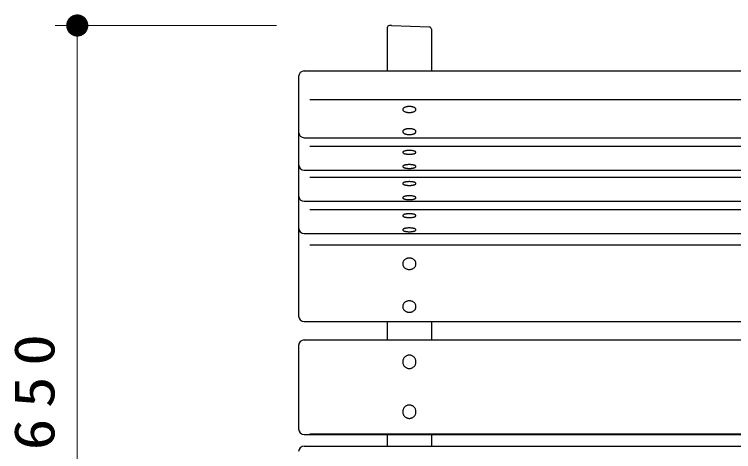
# Model space of a CAD drawing. Units: millimetres on the paper, scale 1:20. Extents: x -365 to 0, y -26 to 257.
# Drawn here: x -314.69 to -282.2, y 212.38 to 232.1 of the extents above; entities that cross this region are included whole.
import ezdxf

# ---------------------------------------------------------------- set-up
doc = ezdxf.new("R2010")
doc.units = ezdxf.units.MM
doc.layers.add('LY_1', color=7, linetype='Continuous', lineweight=25)
doc.styles.add('ＭＳ ゴシック', font='')
doc.styles.get('ＭＳ ゴシック').set_extended_font_data('MS Gothic')

# ---------------------------------------------------------------- blocks, each defined once
blk = doc.blocks.new('filled_dot')
at = {"color": 0, "linetype": 'Continuous', "lineweight": -2, "const_width": 1.25}
blk.add_lwpolyline([(-0.625, 0, 1), (0.625, 0, 1)], format="xyb", close=True, dxfattribs=at)

msp = doc.modelspace()

# ---------------------------------------------------------------- linework, layer by layer
at = {"layer": 'LY_1', "lineweight": 13}
for p, q in [((-302.846, 231.598), (-312.846, 231.598)), ((-311.846, 198.983), (-311.846, 231.598))]:
    msp.add_line(p, q, dxfattribs=at)
at = {"layer": 'LY_1'}
for p, q in [((-297.846, 231.494), (-297.846, 229.545)), ((-297.646, 231.599), (-297.75, 231.595)), ((-297.646, 231.599), (-295.942, 231.531)), ((-295.846, 231.43), (-295.846, 229.545)), ((-301.596, 229.545), (-212.096, 229.545)), ((-301.846, 229.295), (-301.846, 218.491)), ((-301.346, 228.252), (-212.346, 228.252)), ((-301.596, 226.537), (-212.096, 226.537)), ((-301.346, 226.159), (-212.346, 226.159)), ((-301.596, 225.073), (-212.096, 225.073)), ((-301.346, 224.752), (-212.346, 224.752)), ((-301.596, 223.666), (-212.096, 223.666)), ((-301.346, 223.303), (-212.346, 223.303)), ((-301.596, 222.216), (-212.096, 222.216)), ((-301.346, 221.71), (-212.346, 221.71)), ((-301.596, 218.241), (-212.096, 218.241)), ((-297.846, 218.241), (-297.846, 217.412)), ((-295.846, 218.241), (-295.846, 217.412)), ((-301.596, 217.412), (-212.096, 217.412)), ((-301.846, 217.162), (-301.846, 213.396)), ((-301.596, 213.146), (-212.096, 213.146)), ((-301.346, 213.174), (-212.346, 213.174)), ((-297.846, 213.146), (-297.846, 212.625)), ((-295.846, 213.146), (-295.846, 212.625)), ((-301.596, 212.625), (-212.096, 212.625))]:
    msp.add_line(p, q, dxfattribs=at)
for points in [[(-296.546, 227.808), (-296.547, 227.82), (-296.55, 227.831), (-296.556, 227.843), (-296.564, 227.854), (-296.574, 227.864), (-296.586, 227.875), (-296.6, 227.884), (-296.616, 227.894), (-296.634, 227.902), (-296.653, 227.91), (-296.674, 227.917), (-296.696, 227.923), (-296.719, 227.929), (-296.743, 227.933), (-296.768, 227.937), (-296.794, 227.939), (-296.82, 227.941), (-296.846, 227.941), (-296.872, 227.941), (-296.898, 227.939), (-296.924, 227.937), (-296.949, 227.933), (-296.973, 227.929), (-296.996, 227.923), (-297.018, 227.917), (-297.039, 227.91), (-297.058, 227.902), (-297.076, 227.894), (-297.092, 227.884), (-297.106, 227.875), (-297.118, 227.864), (-297.128, 227.854), (-297.136, 227.843), (-297.141, 227.831), (-297.145, 227.82), (-297.146, 227.808), (-297.145, 227.797), (-297.141, 227.785), (-297.136, 227.774), (-297.128, 227.763), (-297.118, 227.752), (-297.106, 227.742), (-297.092, 227.732), (-297.076, 227.723), (-297.058, 227.714), (-297.039, 227.706), (-297.018, 227.699), (-296.996, 227.693), (-296.973, 227.688), (-296.949, 227.683), (-296.924, 227.68), (-296.898, 227.677), (-296.872, 227.676), (-296.846, 227.675), (-296.82, 227.676), (-296.794, 227.677), (-296.768, 227.68), (-296.743, 227.683), (-296.719, 227.688), (-296.696, 227.693), (-296.674, 227.699), (-296.653, 227.706), (-296.634, 227.714), (-296.616, 227.723), (-296.6, 227.732), (-296.586, 227.742), (-296.574, 227.752), (-296.564, 227.763), (-296.556, 227.774), (-296.55, 227.785), (-296.547, 227.797)], [(-296.546, 226.81), (-296.547, 226.822), (-296.55, 226.833), (-296.556, 226.845), (-296.564, 226.856), (-296.574, 226.866), (-296.586, 226.877), (-296.6, 226.887), (-296.616, 226.896), (-296.634, 226.904), (-296.653, 226.912), (-296.674, 226.919), (-296.696, 226.925), (-296.719, 226.931), (-296.743, 226.935), (-296.768, 226.939), (-296.794, 226.941), (-296.82, 226.943), (-296.846, 226.943), (-296.872, 226.943), (-296.898, 226.941), (-296.924, 226.939), (-296.949, 226.935), (-296.973, 226.931), (-296.996, 226.925), (-297.018, 226.919), (-297.039, 226.912), (-297.058, 226.904), (-297.076, 226.896), (-297.092, 226.887), (-297.106, 226.877), (-297.118, 226.866), (-297.128, 226.856), (-297.136, 226.845), (-297.141, 226.833), (-297.145, 226.822), (-297.146, 226.81), (-297.145, 226.799), (-297.141, 226.787), (-297.136, 226.776), (-297.128, 226.765), (-297.118, 226.754), (-297.106, 226.744), (-297.092, 226.734), (-297.076, 226.725), (-297.058, 226.716), (-297.039, 226.708), (-297.018, 226.701), (-296.996, 226.695), (-296.973, 226.69), (-296.949, 226.685), (-296.924, 226.682), (-296.898, 226.679), (-296.872, 226.678), (-296.846, 226.677), (-296.82, 226.678), (-296.794, 226.679), (-296.768, 226.682), (-296.743, 226.685), (-296.719, 226.69), (-296.696, 226.695), (-296.674, 226.701), (-296.653, 226.708), (-296.634, 226.716), (-296.616, 226.725), (-296.6, 226.734), (-296.586, 226.744), (-296.574, 226.754), (-296.564, 226.765), (-296.556, 226.776), (-296.55, 226.787), (-296.547, 226.799)], [(-296.546, 225.875), (-296.547, 225.883), (-296.55, 225.89), (-296.556, 225.897), (-296.564, 225.904), (-296.574, 225.911), (-296.586, 225.918), (-296.6, 225.924), (-296.616, 225.93), (-296.634, 225.935), (-296.653, 225.941), (-296.674, 225.945), (-296.696, 225.949), (-296.719, 225.952), (-296.743, 225.955), (-296.768, 225.958), (-296.794, 225.959), (-296.82, 225.96), (-296.846, 225.96), (-296.872, 225.96), (-296.898, 225.959), (-296.924, 225.958), (-296.949, 225.955), (-296.973, 225.952), (-296.996, 225.949), (-297.018, 225.945), (-297.039, 225.941), (-297.058, 225.935), (-297.076, 225.93), (-297.092, 225.924), (-297.106, 225.918), (-297.118, 225.911), (-297.128, 225.904), (-297.136, 225.897), (-297.141, 225.89), (-297.145, 225.883), (-297.146, 225.875), (-297.145, 225.868), (-297.141, 225.86), (-297.136, 225.853), (-297.128, 225.846), (-297.118, 225.839), (-297.106, 225.833), (-297.092, 225.826), (-297.076, 225.82), (-297.058, 225.815), (-297.039, 225.81), (-297.018, 225.805), (-296.996, 225.801), (-296.973, 225.798), (-296.949, 225.795), (-296.924, 225.793), (-296.898, 225.791), (-296.872, 225.79), (-296.846, 225.79), (-296.82, 225.79), (-296.794, 225.791), (-296.768, 225.793), (-296.743, 225.795), (-296.719, 225.798), (-296.696, 225.801), (-296.674, 225.805), (-296.653, 225.81), (-296.634, 225.815), (-296.616, 225.82), (-296.6, 225.826), (-296.586, 225.833), (-296.574, 225.839), (-296.564, 225.846), (-296.556, 225.853), (-296.55, 225.86), (-296.547, 225.868)], [(-296.546, 225.236), (-296.547, 225.243), (-296.55, 225.25), (-296.556, 225.258), (-296.564, 225.265), (-296.574, 225.272), (-296.586, 225.278), (-296.6, 225.285), (-296.616, 225.29), (-296.634, 225.296), (-296.653, 225.301), (-296.674, 225.306), (-296.696, 225.31), (-296.719, 225.313), (-296.743, 225.316), (-296.768, 225.318), (-296.794, 225.32), (-296.82, 225.321), (-296.846, 225.321), (-296.872, 225.321), (-296.898, 225.32), (-296.924, 225.318), (-296.949, 225.316), (-296.973, 225.313), (-296.996, 225.31), (-297.018, 225.306), (-297.039, 225.301), (-297.058, 225.296), (-297.076, 225.29), (-297.092, 225.285), (-297.106, 225.278), (-297.118, 225.272), (-297.128, 225.265), (-297.136, 225.258), (-297.141, 225.25), (-297.145, 225.243), (-297.146, 225.236), (-297.145, 225.228), (-297.141, 225.221), (-297.136, 225.214), (-297.128, 225.207), (-297.118, 225.2), (-297.106, 225.193), (-297.092, 225.187), (-297.076, 225.181), (-297.058, 225.175), (-297.039, 225.17), (-297.018, 225.166), (-296.996, 225.162), (-296.973, 225.158), (-296.949, 225.156), (-296.924, 225.153), (-296.898, 225.152), (-296.872, 225.151), (-296.846, 225.15), (-296.82, 225.151), (-296.794, 225.152), (-296.768, 225.153), (-296.743, 225.156), (-296.719, 225.158), (-296.696, 225.162), (-296.674, 225.166), (-296.653, 225.17), (-296.634, 225.175), (-296.616, 225.181), (-296.6, 225.187), (-296.586, 225.193), (-296.574, 225.2), (-296.564, 225.207), (-296.556, 225.214), (-296.55, 225.221), (-296.547, 225.228)], [(-296.546, 224.468), (-296.547, 224.476), (-296.55, 224.483), (-296.556, 224.49), (-296.564, 224.497), (-296.574, 224.504), (-296.586, 224.511), (-296.6, 224.517), (-296.616, 224.523), (-296.634, 224.529), (-296.653, 224.534), (-296.674, 224.538), (-296.696, 224.542), (-296.719, 224.546), (-296.743, 224.548), (-296.768, 224.551), (-296.794, 224.552), (-296.82, 224.553), (-296.846, 224.554), (-296.872, 224.553), (-296.898, 224.552), (-296.924, 224.551), (-296.949, 224.548), (-296.973, 224.546), (-296.996, 224.542), (-297.018, 224.538), (-297.039, 224.534), (-297.058, 224.529), (-297.076, 224.523), (-297.092, 224.517), (-297.106, 224.511), (-297.118, 224.504), (-297.128, 224.497), (-297.136, 224.49), (-297.141, 224.483), (-297.145, 224.476), (-297.146, 224.468), (-297.145, 224.461), (-297.141, 224.453), (-297.136, 224.446), (-297.128, 224.439), (-297.118, 224.432), (-297.106, 224.426), (-297.092, 224.419), (-297.076, 224.413), (-297.058, 224.408), (-297.039, 224.403), (-297.018, 224.398), (-296.996, 224.394), (-296.973, 224.391), (-296.949, 224.388), (-296.924, 224.386), (-296.898, 224.384), (-296.872, 224.383), (-296.846, 224.383), (-296.82, 224.383), (-296.794, 224.384), (-296.768, 224.386), (-296.743, 224.388), (-296.719, 224.391), (-296.696, 224.394), (-296.674, 224.398), (-296.653, 224.403), (-296.634, 224.408), (-296.616, 224.413), (-296.6, 224.419), (-296.586, 224.426), (-296.574, 224.432), (-296.564, 224.439), (-296.556, 224.446), (-296.55, 224.453), (-296.547, 224.461)], [(-296.546, 223.829), (-296.547, 223.836), (-296.55, 223.844), (-296.556, 223.851), (-296.564, 223.858), (-296.574, 223.865), (-296.586, 223.871), (-296.6, 223.878), (-296.616, 223.884), (-296.634, 223.889), (-296.653, 223.894), (-296.674, 223.899), (-296.696, 223.903), (-296.719, 223.906), (-296.743, 223.909), (-296.768, 223.911), (-296.794, 223.913), (-296.82, 223.914), (-296.846, 223.914), (-296.872, 223.914), (-296.898, 223.913), (-296.924, 223.911), (-296.949, 223.909), (-296.973, 223.906), (-296.996, 223.903), (-297.018, 223.899), (-297.039, 223.894), (-297.058, 223.889), (-297.076, 223.884), (-297.092, 223.878), (-297.106, 223.871), (-297.118, 223.865), (-297.128, 223.858), (-297.136, 223.851), (-297.141, 223.844), (-297.145, 223.836), (-297.146, 223.829), (-297.145, 223.821), (-297.141, 223.814), (-297.136, 223.807), (-297.128, 223.8), (-297.118, 223.793), (-297.106, 223.786), (-297.092, 223.78), (-297.076, 223.774), (-297.058, 223.768), (-297.039, 223.763), (-297.018, 223.759), (-296.996, 223.755), (-296.973, 223.751), (-296.949, 223.749), (-296.924, 223.746), (-296.898, 223.745), (-296.872, 223.744), (-296.846, 223.743), (-296.82, 223.744), (-296.794, 223.745), (-296.768, 223.746), (-296.743, 223.749), (-296.719, 223.751), (-296.696, 223.755), (-296.674, 223.759), (-296.653, 223.763), (-296.634, 223.768), (-296.616, 223.774), (-296.6, 223.78), (-296.586, 223.786), (-296.574, 223.793), (-296.564, 223.8), (-296.556, 223.807), (-296.55, 223.814), (-296.547, 223.821)], [(-296.546, 223.019), (-296.547, 223.026), (-296.55, 223.033), (-296.556, 223.041), (-296.564, 223.048), (-296.574, 223.055), (-296.586, 223.061), (-296.6, 223.068), (-296.616, 223.073), (-296.634, 223.079), (-296.653, 223.084), (-296.674, 223.089), (-296.696, 223.093), (-296.719, 223.096), (-296.743, 223.099), (-296.768, 223.101), (-296.794, 223.103), (-296.82, 223.104), (-296.846, 223.104), (-296.872, 223.104), (-296.898, 223.103), (-296.924, 223.101), (-296.949, 223.099), (-296.973, 223.096), (-296.996, 223.093), (-297.018, 223.089), (-297.039, 223.084), (-297.058, 223.079), (-297.076, 223.073), (-297.092, 223.068), (-297.106, 223.061), (-297.118, 223.055), (-297.128, 223.048), (-297.136, 223.041), (-297.141, 223.033), (-297.145, 223.026), (-297.146, 223.019), (-297.145, 223.011), (-297.141, 223.004), (-297.136, 222.997), (-297.128, 222.99), (-297.118, 222.983), (-297.106, 222.976), (-297.092, 222.97), (-297.076, 222.964), (-297.058, 222.958), (-297.039, 222.953), (-297.018, 222.949), (-296.996, 222.945), (-296.973, 222.941), (-296.949, 222.939), (-296.924, 222.936), (-296.898, 222.935), (-296.872, 222.934), (-296.846, 222.933), (-296.82, 222.934), (-296.794, 222.935), (-296.768, 222.936), (-296.743, 222.939), (-296.719, 222.941), (-296.696, 222.945), (-296.674, 222.949), (-296.653, 222.953), (-296.634, 222.958), (-296.616, 222.964), (-296.6, 222.97), (-296.586, 222.976), (-296.574, 222.983), (-296.564, 222.99), (-296.556, 222.997), (-296.55, 223.004), (-296.547, 223.011)], [(-296.546, 222.379), (-296.547, 222.387), (-296.55, 222.394), (-296.556, 222.401), (-296.564, 222.408), (-296.574, 222.415), (-296.586, 222.422), (-296.6, 222.428), (-296.616, 222.434), (-296.634, 222.439), (-296.653, 222.444), (-296.674, 222.449), (-296.696, 222.453), (-296.719, 222.456), (-296.743, 222.459), (-296.768, 222.462), (-296.794, 222.463), (-296.82, 222.464), (-296.846, 222.464), (-296.872, 222.464), (-296.898, 222.463), (-296.924, 222.462), (-296.949, 222.459), (-296.973, 222.456), (-296.996, 222.453), (-297.018, 222.449), (-297.039, 222.444), (-297.058, 222.439), (-297.076, 222.434), (-297.092, 222.428), (-297.106, 222.422), (-297.118, 222.415), (-297.128, 222.408), (-297.136, 222.401), (-297.141, 222.394), (-297.145, 222.387), (-297.146, 222.379), (-297.145, 222.372), (-297.141, 222.364), (-297.136, 222.357), (-297.128, 222.35), (-297.118, 222.343), (-297.106, 222.337), (-297.092, 222.33), (-297.076, 222.324), (-297.058, 222.319), (-297.039, 222.314), (-297.018, 222.309), (-296.996, 222.305), (-296.973, 222.302), (-296.949, 222.299), (-296.924, 222.297), (-296.898, 222.295), (-296.872, 222.294), (-296.846, 222.294), (-296.82, 222.294), (-296.794, 222.295), (-296.768, 222.297), (-296.743, 222.299), (-296.719, 222.302), (-296.696, 222.305), (-296.674, 222.309), (-296.653, 222.314), (-296.634, 222.319), (-296.616, 222.324), (-296.6, 222.33), (-296.586, 222.337), (-296.574, 222.343), (-296.564, 222.35), (-296.556, 222.357), (-296.55, 222.364), (-296.547, 222.372)], [(-296.546, 220.85), (-296.547, 220.873), (-296.55, 220.895), (-296.556, 220.917), (-296.564, 220.938), (-296.574, 220.959), (-296.586, 220.979), (-296.6, 220.998), (-296.616, 221.016), (-296.634, 221.032), (-296.653, 221.048), (-296.674, 221.061), (-296.696, 221.073), (-296.719, 221.084), (-296.743, 221.092), (-296.768, 221.099), (-296.794, 221.104), (-296.82, 221.107), (-296.846, 221.108), (-296.872, 221.107), (-296.898, 221.104), (-296.924, 221.099), (-296.949, 221.092), (-296.973, 221.084), (-296.996, 221.073), (-297.018, 221.061), (-297.039, 221.048), (-297.058, 221.032), (-297.076, 221.016), (-297.092, 220.998), (-297.106, 220.979), (-297.118, 220.959), (-297.128, 220.938), (-297.136, 220.917), (-297.141, 220.895), (-297.145, 220.873), (-297.146, 220.85), (-297.145, 220.828), (-297.141, 220.805), (-297.136, 220.783), (-297.128, 220.762), (-297.118, 220.741), (-297.106, 220.721), (-297.092, 220.702), (-297.076, 220.684), (-297.058, 220.668), (-297.039, 220.652), (-297.018, 220.639), (-296.996, 220.627), (-296.973, 220.616), (-296.949, 220.608), (-296.924, 220.601), (-296.898, 220.596), (-296.872, 220.593), (-296.846, 220.592), (-296.82, 220.593), (-296.794, 220.596), (-296.768, 220.601), (-296.743, 220.608), (-296.719, 220.616), (-296.696, 220.627), (-296.674, 220.639), (-296.653, 220.652), (-296.634, 220.668), (-296.616, 220.684), (-296.6, 220.702), (-296.586, 220.721), (-296.574, 220.741), (-296.564, 220.762), (-296.556, 220.783), (-296.55, 220.805), (-296.547, 220.828)], [(-296.546, 218.916), (-296.547, 218.938), (-296.55, 218.96), (-296.556, 218.982), (-296.564, 219.004), (-296.574, 219.025), (-296.586, 219.045), (-296.6, 219.064), (-296.616, 219.081), (-296.634, 219.098), (-296.653, 219.113), (-296.674, 219.127), (-296.696, 219.139), (-296.719, 219.149), (-296.743, 219.158), (-296.768, 219.165), (-296.794, 219.17), (-296.82, 219.173), (-296.846, 219.174), (-296.872, 219.173), (-296.898, 219.17), (-296.924, 219.165), (-296.949, 219.158), (-296.973, 219.149), (-296.996, 219.139), (-297.018, 219.127), (-297.039, 219.113), (-297.058, 219.098), (-297.076, 219.081), (-297.092, 219.064), (-297.106, 219.045), (-297.118, 219.025), (-297.128, 219.004), (-297.136, 218.982), (-297.141, 218.96), (-297.145, 218.938), (-297.146, 218.916), (-297.145, 218.893), (-297.141, 218.871), (-297.136, 218.849), (-297.128, 218.827), (-297.118, 218.807), (-297.106, 218.787), (-297.092, 218.768), (-297.076, 218.75), (-297.058, 218.733), (-297.039, 218.718), (-297.018, 218.704), (-296.996, 218.692), (-296.973, 218.682), (-296.949, 218.673), (-296.924, 218.666), (-296.898, 218.662), (-296.872, 218.659), (-296.846, 218.658), (-296.82, 218.659), (-296.794, 218.662), (-296.768, 218.666), (-296.743, 218.673), (-296.719, 218.682), (-296.696, 218.692), (-296.674, 218.704), (-296.653, 218.718), (-296.634, 218.733), (-296.616, 218.75), (-296.6, 218.768), (-296.586, 218.787), (-296.574, 218.807), (-296.564, 218.827), (-296.556, 218.849), (-296.55, 218.871), (-296.547, 218.893)], [(-296.546, 216.423), (-296.547, 216.449), (-296.55, 216.475), (-296.556, 216.501), (-296.564, 216.526), (-296.574, 216.55), (-296.586, 216.573), (-296.6, 216.595), (-296.616, 216.616), (-296.634, 216.635), (-296.653, 216.653), (-296.674, 216.669), (-296.696, 216.683), (-296.719, 216.695), (-296.743, 216.705), (-296.768, 216.713), (-296.794, 216.718), (-296.82, 216.722), (-296.846, 216.723), (-296.872, 216.722), (-296.898, 216.718), (-296.924, 216.713), (-296.949, 216.705), (-296.973, 216.695), (-296.996, 216.683), (-297.018, 216.669), (-297.039, 216.653), (-297.058, 216.635), (-297.076, 216.616), (-297.092, 216.595), (-297.106, 216.573), (-297.118, 216.55), (-297.128, 216.526), (-297.136, 216.501), (-297.141, 216.475), (-297.145, 216.449), (-297.146, 216.423), (-297.145, 216.397), (-297.141, 216.371), (-297.136, 216.345), (-297.128, 216.32), (-297.118, 216.296), (-297.106, 216.273), (-297.092, 216.251), (-297.076, 216.23), (-297.058, 216.211), (-297.039, 216.193), (-297.018, 216.177), (-296.996, 216.163), (-296.973, 216.151), (-296.949, 216.141), (-296.924, 216.133), (-296.898, 216.128), (-296.872, 216.124), (-296.846, 216.123), (-296.82, 216.124), (-296.794, 216.128), (-296.768, 216.133), (-296.743, 216.141), (-296.719, 216.151), (-296.696, 216.163), (-296.674, 216.177), (-296.653, 216.193), (-296.634, 216.211), (-296.616, 216.23), (-296.6, 216.251), (-296.586, 216.273), (-296.574, 216.296), (-296.564, 216.32), (-296.556, 216.345), (-296.55, 216.371), (-296.547, 216.397)], [(-296.546, 214.173), (-296.547, 214.2), (-296.55, 214.226), (-296.556, 214.251), (-296.564, 214.276), (-296.574, 214.3), (-296.586, 214.323), (-296.6, 214.346), (-296.616, 214.366), (-296.634, 214.386), (-296.653, 214.403), (-296.674, 214.419), (-296.696, 214.433), (-296.719, 214.445), (-296.743, 214.455), (-296.768, 214.463), (-296.794, 214.469), (-296.82, 214.472), (-296.846, 214.473), (-296.872, 214.472), (-296.898, 214.469), (-296.924, 214.463), (-296.949, 214.455), (-296.973, 214.445), (-296.996, 214.433), (-297.018, 214.419), (-297.039, 214.403), (-297.058, 214.386), (-297.076, 214.366), (-297.092, 214.346), (-297.106, 214.323), (-297.118, 214.3), (-297.128, 214.276), (-297.136, 214.251), (-297.141, 214.226), (-297.145, 214.2), (-297.146, 214.173), (-297.145, 214.147), (-297.141, 214.121), (-297.136, 214.096), (-297.128, 214.071), (-297.118, 214.047), (-297.106, 214.024), (-297.092, 214.001), (-297.076, 213.981), (-297.058, 213.961), (-297.039, 213.944), (-297.018, 213.928), (-296.996, 213.914), (-296.973, 213.902), (-296.949, 213.892), (-296.924, 213.884), (-296.898, 213.878), (-296.872, 213.875), (-296.846, 213.874), (-296.82, 213.875), (-296.794, 213.878), (-296.768, 213.884), (-296.743, 213.892), (-296.719, 213.902), (-296.696, 213.914), (-296.674, 213.928), (-296.653, 213.944), (-296.634, 213.961), (-296.616, 213.981), (-296.6, 214.001), (-296.586, 214.024), (-296.574, 214.047), (-296.564, 214.071), (-296.556, 214.096), (-296.55, 214.121), (-296.547, 214.147)]]:
    msp.add_lwpolyline(points, close=True, dxfattribs=at)
for centre, radius, start, end in [((-297.746, 231.494), 0.1, 92.2906, 180), ((-295.946, 231.43), 0.1, 360, 87.7094), ((-301.596, 229.295), 0.25, 90, 180), ((-301.596, 226.787), 0.25, 180, 270), ((-301.596, 225.323), 0.25, 180, 270), ((-301.596, 223.916), 0.25, 180, 270), ((-301.596, 222.466), 0.25, 180, 270), ((-301.596, 218.491), 0.25, 180, 270), ((-301.596, 217.162), 0.25, 90, 180), ((-301.596, 213.396), 0.25, 180, 270), ((-301.596, 212.375), 0.25, 90, 180)]:
    msp.add_arc(centre, radius, start, end, dxfattribs=at)

# ---------------------------------------------------------------- block references
at = {"layer": 'LY_1', "lineweight": 13, "xscale": 0.4, "yscale": 0.4, "rotation": 270}
msp.add_blockref('filled_dot', (-311.846, 231.598), dxfattribs=at)

# ---------------------------------------------------------------- texts
at = {"layer": 'LY_1', "insert": (-312.846, 215.291), "char_height": 1.833, "attachment_point": 8, "rotation": 90, "style": 'ＭＳ ゴシック'}
msp.add_mtext('\\T1.33;\\W1.15;650', dxfattribs=at)

doc.saveas('drawing.dxf')
